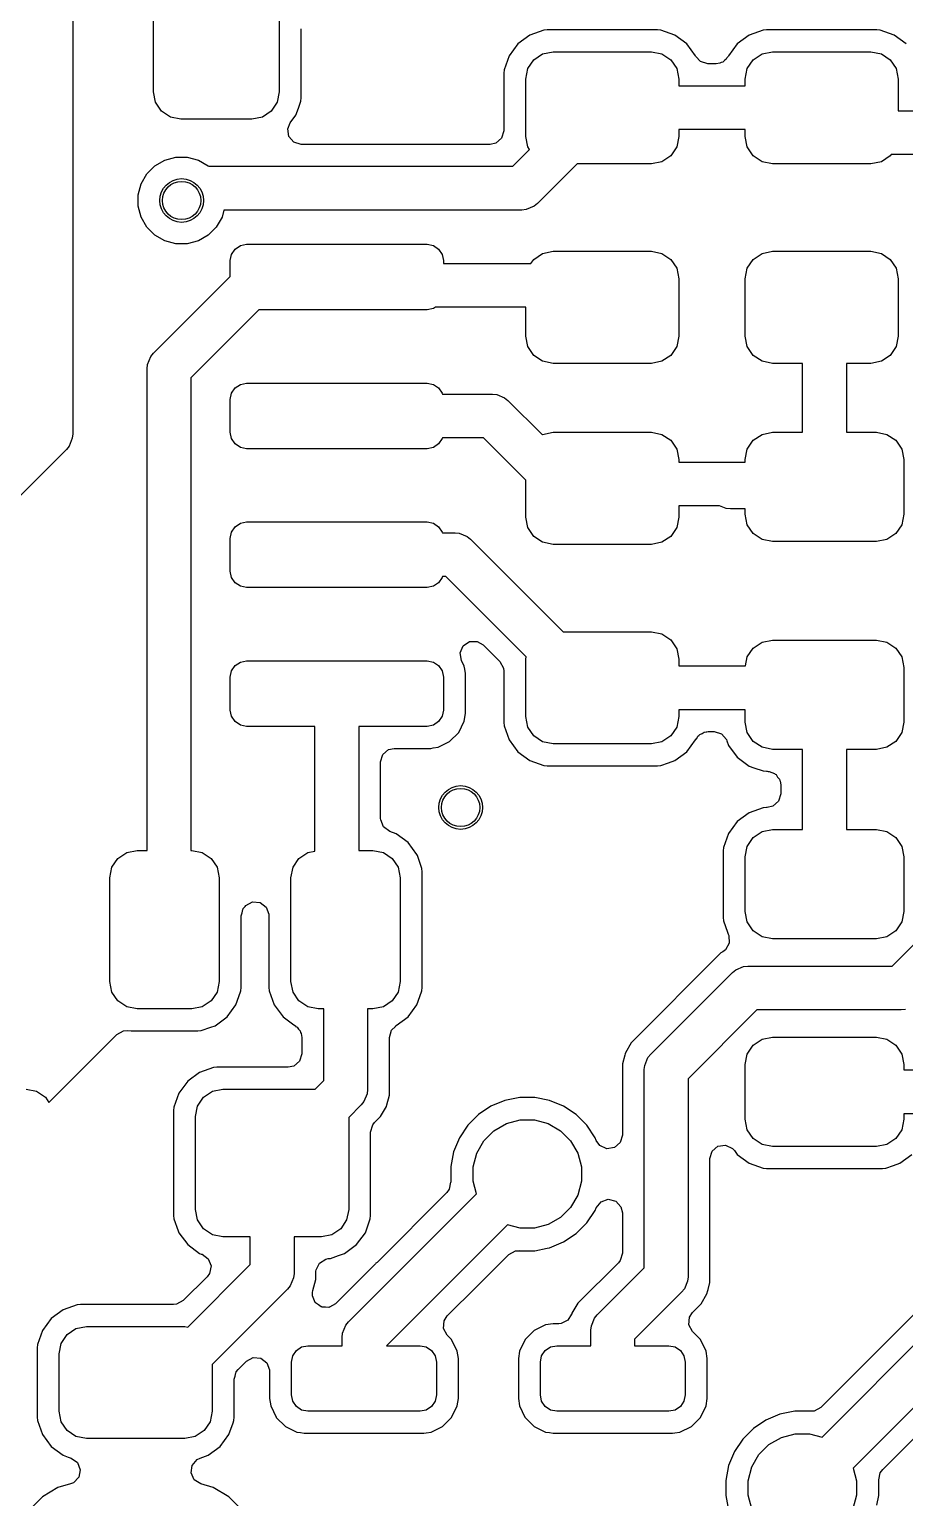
# Model space of a CAD drawing. Extents: x 3.9 to 7.48, y -4.89 to -2.91.
# Drawn here: x 4.289 to 4.605, y -4.142 to -3.613 of the extents above; entities that cross this region are included whole.
import ezdxf

# ---------------------------------------------------------------- set-up
doc = ezdxf.new("R2010")
doc.units = 0
doc.header["$MEASUREMENT"] = 0
doc.layers.add('BLACK', color=7, linetype='CONTINUOUS')

msp = doc.modelspace()

# ---------------------------------------------------------------- linework, layer by layer
at = {"layer": 'BLACK', "linetype": 'CONTINUOUS'}
for p, q in [((4.30504, -3.4932), (4.30504, -3.75902)), ((4.33411, -3.63582), (4.33411, -3.54921)), ((4.37938, -3.60039), (4.37938, -3.63582)), ((4.38728, -3.63796), (4.38728, -3.61317)), ((4.46958, -3.6154), (4.46528, -3.61857)), ((4.47462, -3.61363), (4.46958, -3.6154)), ((4.46958, -3.6154), (4.46958, -3.6154)), ((4.47582, -3.61352), (4.47462, -3.61363)), ((4.47462, -3.61363), (4.47462, -3.61363)), ((4.51553, -3.61352), (4.47582, -3.61352)), ((4.47582, -3.61352), (4.47582, -3.61352)), ((4.51673, -3.61363), (4.51553, -3.61352)), ((4.51553, -3.61352), (4.51553, -3.61352)), ((4.52177, -3.6154), (4.51673, -3.61363)), ((4.52607, -3.61857), (4.52177, -3.6154)), ((4.52177, -3.6154), (4.52177, -3.6154)), ((4.54858, -3.6154), (4.54428, -3.61857)), ((4.55362, -3.61363), (4.54858, -3.6154)), ((4.54858, -3.6154), (4.54858, -3.6154)), ((4.55482, -3.61352), (4.55362, -3.61363)), ((4.55362, -3.61363), (4.55362, -3.61363)), ((4.59453, -3.61352), (4.55482, -3.61352)), ((4.55482, -3.61352), (4.55482, -3.61352)), ((4.59573, -3.61363), (4.59453, -3.61352)), ((4.59453, -3.61352), (4.59453, -3.61352)), ((4.60077, -3.6154), (4.59573, -3.61363)), ((4.60507, -3.61857), (4.60077, -3.6154)), ((4.60077, -3.6154), (4.60077, -3.6154)), ((4.46528, -3.61857), (4.4621, -3.62288)), ((4.47419, -3.62216), (4.47796, -3.62141)), ((4.47796, -3.62141), (4.51339, -3.62141)), ((4.51339, -3.62141), (4.51716, -3.62216)), ((4.52925, -3.62288), (4.52607, -3.61857)), ((4.54428, -3.61857), (4.5411, -3.62288)), ((4.55319, -3.62216), (4.55696, -3.62141)), ((4.55696, -3.62141), (4.59239, -3.62141)), ((4.59239, -3.62141), (4.59616, -3.62216)), ((4.4621, -3.62288), (4.46033, -3.62792)), ((4.4621, -3.62288), (4.4621, -3.62288)), ((4.46887, -3.62749), (4.471, -3.6243)), ((4.471, -3.6243), (4.47419, -3.62216)), ((4.51716, -3.62216), (4.52035, -3.6243)), ((4.52035, -3.6243), (4.52248, -3.62749)), ((4.52939, -3.62315), (4.52925, -3.62288)), ((4.52925, -3.62288), (4.52925, -3.62288)), ((4.53107, -3.62497), (4.52939, -3.62315)), ((4.53371, -3.62575), (4.53107, -3.62497)), ((4.53664, -3.62575), (4.53371, -3.62575)), ((4.53802, -3.62555), (4.53664, -3.62575)), ((4.53844, -3.62528), (4.53802, -3.62555)), ((4.53904, -3.62512), (4.53844, -3.62528)), ((4.53962, -3.62452), (4.53904, -3.62512)), ((4.54033, -3.62406), (4.53962, -3.62452)), ((4.54056, -3.62355), (4.54033, -3.62406)), ((4.54096, -3.62315), (4.54056, -3.62355)), ((4.5411, -3.62288), (4.54096, -3.62315)), ((4.54786, -3.62749), (4.55, -3.6243)), ((4.55, -3.6243), (4.55319, -3.62216)), ((4.59616, -3.62216), (4.59935, -3.6243)), ((4.59935, -3.6243), (4.60148, -3.62749)), ((4.46033, -3.62792), (4.46022, -3.62912)), ((4.46022, -3.62912), (4.46022, -3.64987)), ((4.46033, -3.62792), (4.46033, -3.62792)), ((4.46812, -3.63126), (4.46887, -3.62749)), ((4.46812, -3.65193), (4.46812, -3.63126)), ((4.52248, -3.62749), (4.52323, -3.63126)), ((4.52323, -3.63126), (4.52323, -3.63364)), ((4.54712, -3.63126), (4.54786, -3.62749)), ((4.54712, -3.63364), (4.54712, -3.63126)), ((4.60148, -3.62749), (4.60223, -3.63126)), ((4.60223, -3.63126), (4.60223, -3.64264)), ((4.33486, -3.63959), (4.33411, -3.63582)), ((4.37938, -3.63582), (4.37863, -3.63959)), ((4.52323, -3.63364), (4.54712, -3.63364)), ((4.33699, -3.64278), (4.33486, -3.63959)), ((4.37863, -3.63959), (4.3765, -3.64278)), ((4.3854, -3.64421), (4.38628, -3.64168)), ((4.38628, -3.64168), (4.38716, -3.63916)), ((4.38716, -3.63916), (4.38728, -3.63796)), ((4.38716, -3.63916), (4.38716, -3.63916)), ((4.34018, -3.64492), (4.33699, -3.64278)), ((4.34395, -3.64567), (4.34018, -3.64492)), ((4.36954, -3.64567), (4.34395, -3.64567)), ((4.37331, -3.64492), (4.36954, -3.64567)), ((4.3765, -3.64278), (4.37331, -3.64492)), ((4.38246, -3.64917), (4.38336, -3.64697)), ((4.38336, -3.64697), (4.3854, -3.64421)), ((4.3854, -3.64421), (4.3854, -3.64421)), ((4.3854, -3.64421), (4.3854, -3.64421)), ((4.60223, -3.64264), (4.6636, -3.64264)), ((4.38285, -3.6519), (4.38246, -3.64917)), ((4.38465, -3.65397), (4.38285, -3.6519)), ((4.45945, -3.65251), (4.45737, -3.65431)), ((4.46022, -3.64987), (4.45945, -3.65251)), ((4.46887, -3.65569), (4.46812, -3.65193)), ((4.52323, -3.65193), (4.52248, -3.65569)), ((4.54712, -3.64939), (4.52323, -3.64939)), ((4.52323, -3.64939), (4.52323, -3.65193)), ((4.54712, -3.65193), (4.54712, -3.64939)), ((4.54786, -3.65569), (4.54712, -3.65193)), ((4.38729, -3.65475), (4.38465, -3.65397)), ((4.45534, -3.65475), (4.38729, -3.65475)), ((4.45737, -3.65431), (4.45534, -3.65475)), ((4.46349, -3.66264), (4.4695, -3.65664)), ((4.4695, -3.65664), (4.46887, -3.65569)), ((4.52248, -3.65569), (4.52035, -3.65889)), ((4.55, -3.65889), (4.54786, -3.65569)), ((4.59968, -3.65839), (4.59935, -3.65889)), ((4.62553, -3.65839), (4.59968, -3.65839)), ((4.33174, -3.66537), (4.33465, -3.66246)), ((4.33465, -3.66246), (4.33821, -3.66041)), ((4.33821, -3.66041), (4.34218, -3.65934)), ((4.34218, -3.65934), (4.34629, -3.65934)), ((4.34629, -3.65934), (4.35026, -3.66041)), ((4.35026, -3.66041), (4.35382, -3.66246)), ((4.35382, -3.66246), (4.354, -3.66264)), ((4.354, -3.66264), (4.46349, -3.66264)), ((4.48663, -3.66177), (4.47232, -3.67608)), ((4.51339, -3.66177), (4.48663, -3.66177)), ((4.51716, -3.66102), (4.51339, -3.66177)), ((4.52035, -3.65889), (4.51716, -3.66102)), ((4.55319, -3.66102), (4.55, -3.65889)), ((4.55696, -3.66177), (4.55319, -3.66102)), ((4.59239, -3.66177), (4.55696, -3.66177)), ((4.59616, -3.66102), (4.59239, -3.66177)), ((4.59935, -3.65889), (4.59616, -3.66102)), ((4.32862, -3.6729), (4.32968, -3.66893)), ((4.32968, -3.66893), (4.33174, -3.66537)), ((4.32862, -3.67701), (4.32862, -3.6729)), ((4.32968, -3.68098), (4.32862, -3.67701)), ((4.35948, -3.67839), (4.35878, -3.68098)), ((4.46675, -3.67839), (4.35948, -3.67839)), ((4.46829, -3.67824), (4.46675, -3.67839)), ((4.47112, -3.67706), (4.46829, -3.67824)), ((4.47232, -3.67608), (4.47112, -3.67706)), ((4.33174, -3.68454), (4.32968, -3.68098)), ((4.33465, -3.68745), (4.33174, -3.68454)), ((4.35673, -3.68454), (4.35382, -3.68745)), ((4.35878, -3.68098), (4.35673, -3.68454)), ((4.33821, -3.68951), (4.33465, -3.68745)), ((4.34218, -3.69057), (4.33821, -3.68951)), ((4.35026, -3.68951), (4.34629, -3.69057)), ((4.35382, -3.68745), (4.35026, -3.68951)), ((4.34629, -3.69057), (4.34218, -3.69057)), ((4.36173, -3.69661), (4.36218, -3.69435)), ((4.36218, -3.69435), (4.36346, -3.69244)), ((4.36346, -3.69244), (4.36538, -3.69116)), ((4.36538, -3.69116), (4.36764, -3.69071)), ((4.36764, -3.69071), (4.4326, -3.69071)), ((4.4326, -3.69071), (4.43486, -3.69116)), ((4.43486, -3.69116), (4.43677, -3.69244)), ((4.43677, -3.69244), (4.43805, -3.69435)), ((4.43805, -3.69435), (4.4385, -3.69661)), ((4.471, -3.69615), (4.47419, -3.69401)), ((4.47419, -3.69401), (4.47796, -3.69326)), ((4.47796, -3.69326), (4.51339, -3.69326)), ((4.51339, -3.69326), (4.51716, -3.69401)), ((4.51716, -3.69401), (4.52035, -3.69615)), ((4.55, -3.69615), (4.55319, -3.69401)), ((4.55319, -3.69401), (4.55696, -3.69326)), ((4.55696, -3.69326), (4.59239, -3.69326)), ((4.59239, -3.69326), (4.59616, -3.69401)), ((4.59616, -3.69401), (4.59935, -3.69615)), ((4.36173, -3.70233), (4.36173, -3.69661)), ((4.4385, -3.69661), (4.4385, -3.69764)), ((4.4385, -3.69764), (4.47, -3.69764)), ((4.47, -3.69764), (4.471, -3.69615)), ((4.52035, -3.69615), (4.52248, -3.69934)), ((4.52248, -3.69934), (4.52323, -3.70311)), ((4.54712, -3.70311), (4.54786, -3.69934)), ((4.54786, -3.69934), (4.55, -3.69615)), ((4.59935, -3.69615), (4.60148, -3.69934)), ((4.60148, -3.69934), (4.60223, -3.70311)), ((4.33411, -3.72995), (4.36173, -3.70233)), ((4.52323, -3.70311), (4.52323, -3.72378)), ((4.54712, -3.72378), (4.54712, -3.70311)), ((4.60223, -3.70311), (4.60223, -3.72378)), ((4.372, -3.71433), (4.34755, -3.73878)), ((4.4326, -3.71433), (4.372, -3.71433)), ((4.43486, -3.71388), (4.4326, -3.71433)), ((4.43559, -3.71339), (4.43486, -3.71388)), ((4.46812, -3.71339), (4.43559, -3.71339)), ((4.46812, -3.72378), (4.46812, -3.71339)), ((4.46887, -3.72754), (4.46812, -3.72378)), ((4.52323, -3.72378), (4.52248, -3.72754)), ((4.54786, -3.72754), (4.54712, -3.72378)), ((4.60223, -3.72378), (4.60148, -3.72754)), ((4.33195, -3.73398), (4.33313, -3.73114)), ((4.33313, -3.73114), (4.33411, -3.72995)), ((4.471, -3.73074), (4.46887, -3.72754)), ((4.47419, -3.73287), (4.471, -3.73074)), ((4.52035, -3.73074), (4.51716, -3.73287)), ((4.52248, -3.72754), (4.52035, -3.73074)), ((4.55, -3.73074), (4.54786, -3.72754)), ((4.55319, -3.73287), (4.55, -3.73074)), ((4.59935, -3.73074), (4.59616, -3.73287)), ((4.60148, -3.72754), (4.59935, -3.73074)), ((4.3318, -3.73552), (4.33195, -3.73398)), ((4.3318, -3.90897), (4.3318, -3.73552)), ((4.47796, -3.73362), (4.47419, -3.73287)), ((4.51339, -3.73362), (4.47796, -3.73362)), ((4.51716, -3.73287), (4.51339, -3.73362)), ((4.55696, -3.73362), (4.55319, -3.73287)), ((4.5678, -3.73362), (4.55696, -3.73362)), ((4.5678, -3.75843), (4.5678, -3.73362)), ((4.59239, -3.73362), (4.58355, -3.73362)), ((4.58355, -3.73362), (4.58355, -3.75843)), ((4.59616, -3.73287), (4.59239, -3.73362)), ((4.34755, -3.73878), (4.34755, -3.90897)), ((4.36218, -3.74435), (4.36346, -3.74244)), ((4.36346, -3.74244), (4.36538, -3.74116)), ((4.36538, -3.74116), (4.36764, -3.74071)), ((4.36764, -3.74071), (4.4326, -3.74071)), ((4.4326, -3.74071), (4.43486, -3.74116)), ((4.43486, -3.74116), (4.43677, -3.74244)), ((4.43677, -3.74244), (4.43805, -3.74435)), ((4.36173, -3.74661), (4.36218, -3.74435)), ((4.36173, -3.75842), (4.36173, -3.74661)), ((4.43805, -3.74435), (4.43811, -3.74464)), ((4.43811, -3.74464), (4.45616, -3.74464)), ((4.45616, -3.74464), (4.45769, -3.74479)), ((4.45769, -3.74479), (4.46053, -3.74597)), ((4.46053, -3.74597), (4.46172, -3.74695)), ((4.46172, -3.74695), (4.47404, -3.75927)), ((4.36218, -3.76068), (4.36173, -3.75842)), ((4.47419, -3.75916), (4.47796, -3.75841)), ((4.47796, -3.75841), (4.51339, -3.75841)), ((4.51339, -3.75841), (4.51716, -3.75916)), ((4.55321, -3.75918), (4.55697, -3.75843)), ((4.55697, -3.75843), (4.5678, -3.75843)), ((4.58355, -3.75843), (4.59438, -3.75843)), ((4.59438, -3.75843), (4.59814, -3.75918)), ((4.30372, -3.7634), (4.30274, -3.76459)), ((4.30489, -3.76056), (4.30372, -3.7634)), ((4.30504, -3.75902), (4.30489, -3.76056)), ((4.36346, -3.7626), (4.36218, -3.76068)), ((4.36538, -3.76388), (4.36346, -3.7626)), ((4.36764, -3.76433), (4.36538, -3.76388)), ((4.43486, -3.76388), (4.4326, -3.76433)), ((4.43677, -3.7626), (4.43486, -3.76388)), ((4.43805, -3.76068), (4.43677, -3.7626)), ((4.43811, -3.76039), (4.43805, -3.76068)), ((4.45289, -3.76039), (4.43811, -3.76039)), ((4.46812, -3.77561), (4.45289, -3.76039)), ((4.47404, -3.75927), (4.47419, -3.75916)), ((4.51716, -3.75916), (4.52035, -3.7613)), ((4.52035, -3.7613), (4.52248, -3.76449)), ((4.54788, -3.76451), (4.55001, -3.76131)), ((4.55001, -3.76131), (4.55321, -3.75918)), ((4.59814, -3.75918), (4.60134, -3.76131)), ((4.60134, -3.76131), (4.60347, -3.76451)), ((4.30274, -3.76459), (4.25924, -3.80808)), ((4.4326, -3.76433), (4.36764, -3.76433)), ((4.52248, -3.76449), (4.52323, -3.76826)), ((4.52323, -3.76826), (4.52323, -3.76913)), ((4.52323, -3.76913), (4.54067, -3.76913)), ((4.54067, -3.76913), (4.54713, -3.76913)), ((4.54713, -3.76827), (4.54788, -3.76451)), ((4.54713, -3.76913), (4.54713, -3.76827)), ((4.60347, -3.76451), (4.60422, -3.76827)), ((4.60422, -3.76827), (4.60422, -3.78796)), ((4.46812, -3.78893), (4.46812, -3.77561)), ((4.53793, -3.78488), (4.52323, -3.78488)), ((4.52323, -3.78488), (4.52323, -3.78893)), ((4.54025, -3.78584), (4.53793, -3.78488)), ((4.46887, -3.79269), (4.46812, -3.78893)), ((4.52323, -3.78893), (4.52248, -3.79269)), ((4.54179, -3.78599), (4.54025, -3.78584)), ((4.54713, -3.78599), (4.54179, -3.78599)), ((4.54713, -3.78796), (4.54713, -3.78599)), ((4.54788, -3.79172), (4.54713, -3.78796)), ((4.60422, -3.78796), (4.60347, -3.79172)), ((4.36173, -3.79661), (4.36218, -3.79435)), ((4.36218, -3.79435), (4.36346, -3.79244)), ((4.36346, -3.79244), (4.36538, -3.79116)), ((4.36538, -3.79116), (4.36764, -3.79071)), ((4.36764, -3.79071), (4.4326, -3.79071)), ((4.4326, -3.79071), (4.43486, -3.79116)), ((4.43486, -3.79116), (4.43677, -3.79244)), ((4.43677, -3.79244), (4.43805, -3.79435)), ((4.43805, -3.79435), (4.43811, -3.79464)), ((4.43811, -3.79464), (4.44267, -3.79464)), ((4.44267, -3.79464), (4.44421, -3.79479)), ((4.44421, -3.79479), (4.44705, -3.79597)), ((4.471, -3.79589), (4.46887, -3.79269)), ((4.52248, -3.79269), (4.52035, -3.79589)), ((4.55001, -3.79492), (4.54788, -3.79172)), ((4.55321, -3.79705), (4.55001, -3.79492)), ((4.60134, -3.79492), (4.59814, -3.79705)), ((4.60347, -3.79172), (4.60134, -3.79492)), ((4.36173, -3.80842), (4.36173, -3.79661)), ((4.44705, -3.79597), (4.44824, -3.79695)), ((4.44824, -3.79695), (4.48156, -3.83026)), ((4.47419, -3.79802), (4.471, -3.79589)), ((4.47796, -3.79877), (4.47419, -3.79802)), ((4.51339, -3.79877), (4.47796, -3.79877)), ((4.51716, -3.79802), (4.51339, -3.79877)), ((4.52035, -3.79589), (4.51716, -3.79802)), ((4.55697, -3.7978), (4.55321, -3.79705)), ((4.59438, -3.7978), (4.55697, -3.7978)), ((4.59814, -3.79705), (4.59438, -3.7978)), ((4.36218, -3.81068), (4.36173, -3.80842)), ((4.36346, -3.8126), (4.36218, -3.81068)), ((4.43805, -3.81068), (4.43677, -3.8126)), ((4.43811, -3.81039), (4.43805, -3.81068)), ((4.43941, -3.81039), (4.43811, -3.81039)), ((4.46828, -3.83926), (4.43941, -3.81039)), ((4.36538, -3.81388), (4.36346, -3.8126)), ((4.36764, -3.81433), (4.36538, -3.81388)), ((4.4326, -3.81433), (4.36764, -3.81433)), ((4.43486, -3.81388), (4.4326, -3.81433)), ((4.43677, -3.8126), (4.43486, -3.81388)), ((4.48156, -3.83026), (4.51339, -3.83026)), ((4.51339, -3.83026), (4.51716, -3.83101)), ((4.51716, -3.83101), (4.52035, -3.83315)), ((4.44455, -3.83787), (4.44562, -3.83534)), ((4.44501, -3.84058), (4.44455, -3.83787)), ((4.44562, -3.83534), (4.4479, -3.83379)), ((4.4479, -3.83379), (4.45065, -3.83372)), ((4.45065, -3.83372), (4.45285, -3.83499)), ((4.45285, -3.83499), (4.45879, -3.84093)), ((4.52035, -3.83315), (4.52248, -3.83634)), ((4.52248, -3.83634), (4.52323, -3.84011)), ((4.54788, -3.83931), (4.55001, -3.83612)), ((4.55001, -3.83612), (4.55321, -3.83398)), ((4.55321, -3.83398), (4.55697, -3.83323)), ((4.55697, -3.83323), (4.59438, -3.83323)), ((4.59438, -3.83323), (4.59814, -3.83398)), ((4.59814, -3.83398), (4.60134, -3.83612)), ((4.60134, -3.83612), (4.60347, -3.83931)), ((4.36218, -3.84435), (4.36346, -3.84244)), ((4.36346, -3.84244), (4.36538, -3.84116)), ((4.36538, -3.84116), (4.36764, -3.84071)), ((4.36764, -3.84071), (4.4326, -3.84071)), ((4.4326, -3.84071), (4.43486, -3.84116)), ((4.43486, -3.84116), (4.43677, -3.84244)), ((4.43677, -3.84244), (4.43805, -3.84435)), ((4.446, -3.84262), (4.44501, -3.84058)), ((4.44617, -3.84373), (4.446, -3.84262)), ((4.446, -3.84262), (4.446, -3.84262)), ((4.45879, -3.84093), (4.46011, -3.84335)), ((4.46011, -3.84335), (4.46022, -3.84439)), ((4.46812, -3.84011), (4.46828, -3.83926)), ((4.46812, -3.86078), (4.46812, -3.84011)), ((4.52323, -3.84011), (4.52323, -3.84257)), ((4.52323, -3.84257), (4.54723, -3.84257)), ((4.54723, -3.84257), (4.54788, -3.83931)), ((4.60347, -3.83931), (4.60422, -3.84308)), ((4.60422, -3.84308), (4.60422, -3.86276)), ((4.36173, -3.84661), (4.36218, -3.84435)), ((4.36173, -3.85842), (4.36173, -3.84661)), ((4.43805, -3.84435), (4.4385, -3.84661)), ((4.4385, -3.84661), (4.4385, -3.85842)), ((4.4464, -3.8453), (4.44617, -3.84373)), ((4.4464, -3.85973), (4.4464, -3.8453)), ((4.46022, -3.84439), (4.46022, -3.86291)), ((4.36218, -3.86068), (4.36173, -3.85842)), ((4.4385, -3.85842), (4.43805, -3.86068)), ((4.54713, -3.85832), (4.52323, -3.85832)), ((4.52323, -3.85832), (4.52323, -3.86078)), ((4.54713, -3.86276), (4.54713, -3.85832)), ((4.36346, -3.8626), (4.36218, -3.86068)), ((4.36538, -3.86388), (4.36346, -3.8626)), ((4.36764, -3.86433), (4.36538, -3.86388)), ((4.39224, -3.86433), (4.36764, -3.86433)), ((4.39224, -3.90921), (4.39224, -3.86433)), ((4.4326, -3.86433), (4.40799, -3.86433)), ((4.40799, -3.86433), (4.40799, -3.90897)), ((4.43486, -3.86388), (4.4326, -3.86433)), ((4.43677, -3.8626), (4.43486, -3.86388)), ((4.43805, -3.86068), (4.43677, -3.8626)), ((4.44398, -3.86655), (4.446, -3.86241)), ((4.446, -3.86241), (4.4464, -3.85973)), ((4.46022, -3.86291), (4.46033, -3.86411)), ((4.46033, -3.86411), (4.46033, -3.86411)), ((4.46033, -3.86411), (4.4621, -3.86916)), ((4.46887, -3.86454), (4.46812, -3.86078)), ((4.471, -3.86774), (4.46887, -3.86454)), ((4.52248, -3.86454), (4.52035, -3.86774)), ((4.52323, -3.86078), (4.52248, -3.86454)), ((4.54788, -3.86653), (4.54713, -3.86276)), ((4.60422, -3.86276), (4.60347, -3.86653)), ((4.43659, -3.87183), (4.44073, -3.86981)), ((4.44073, -3.86981), (4.44398, -3.86655)), ((4.4621, -3.86916), (4.4621, -3.86916)), ((4.4621, -3.86916), (4.46528, -3.87346)), ((4.47419, -3.86987), (4.471, -3.86774)), ((4.47796, -3.87062), (4.47419, -3.86987)), ((4.51716, -3.86987), (4.51339, -3.87062)), ((4.52035, -3.86774), (4.51716, -3.86987)), ((4.52607, -3.87346), (4.52925, -3.86916)), ((4.52925, -3.86916), (4.52942, -3.86883)), ((4.52925, -3.86916), (4.52925, -3.86916)), ((4.52942, -3.86883), (4.52955, -3.8689)), ((4.52955, -3.8689), (4.52967, -3.86873)), ((4.52967, -3.86873), (4.53006, -3.86789)), ((4.53006, -3.86789), (4.53046, -3.86764)), ((4.53046, -3.86764), (4.53074, -3.86725)), ((4.53074, -3.86725), (4.53159, -3.86691)), ((4.53159, -3.86691), (4.53237, -3.86641)), ((4.53237, -3.86641), (4.53312, -3.8663)), ((4.53312, -3.8663), (4.53329, -3.86623)), ((4.53329, -3.86623), (4.53374, -3.86621)), ((4.53374, -3.86621), (4.53593, -3.86621)), ((4.53593, -3.86621), (4.53857, -3.86698)), ((4.53857, -3.86698), (4.54037, -3.86906)), ((4.54037, -3.86906), (4.54053, -3.86948)), ((4.54053, -3.86948), (4.54112, -3.87114)), ((4.55001, -3.86972), (4.54788, -3.86653)), ((4.55321, -3.87185), (4.55001, -3.86972)), ((4.60134, -3.86972), (4.59814, -3.87185)), ((4.60347, -3.86653), (4.60134, -3.86972)), ((4.41588, -3.8771), (4.41666, -3.87446)), ((4.41666, -3.87446), (4.41874, -3.87266)), ((4.41874, -3.87266), (4.42077, -3.87222)), ((4.42077, -3.87222), (4.43391, -3.87222)), ((4.43391, -3.87222), (4.4348, -3.87209)), ((4.4348, -3.87209), (4.43659, -3.87183)), ((4.46528, -3.87346), (4.46958, -3.87663)), ((4.51339, -3.87062), (4.47796, -3.87062)), ((4.52177, -3.87663), (4.52607, -3.87346)), ((4.54112, -3.87114), (4.54429, -3.87544)), ((4.55697, -3.8726), (4.55321, -3.87185)), ((4.5678, -3.8726), (4.55697, -3.8726)), ((4.5678, -3.90143), (4.5678, -3.8726)), ((4.59438, -3.8726), (4.58355, -3.8726)), ((4.58355, -3.8726), (4.58355, -3.90143)), ((4.59814, -3.87185), (4.59438, -3.8726)), ((4.41588, -3.89753), (4.41588, -3.8771)), ((4.46958, -3.87663), (4.47126, -3.87722)), ((4.47126, -3.87722), (4.47462, -3.8784)), ((4.47462, -3.8784), (4.47582, -3.87851)), ((4.47582, -3.87851), (4.47582, -3.87851)), ((4.47582, -3.87851), (4.51553, -3.87851)), ((4.51553, -3.87851), (4.51673, -3.8784)), ((4.51673, -3.8784), (4.51952, -3.87742)), ((4.51673, -3.8784), (4.51673, -3.8784)), ((4.51952, -3.87742), (4.52177, -3.87663)), ((4.54429, -3.87544), (4.54859, -3.87862)), ((4.54859, -3.87862), (4.55028, -3.87921)), ((4.55028, -3.87921), (4.55364, -3.88038)), ((4.55364, -3.88038), (4.55484, -3.8805)), ((4.55484, -3.8805), (4.55484, -3.8805)), ((4.55484, -3.8805), (4.55503, -3.8805)), ((4.55503, -3.8805), (4.55537, -3.8806)), ((4.55537, -3.8806), (4.55572, -3.88055)), ((4.55572, -3.88055), (4.55667, -3.88098)), ((4.55667, -3.88098), (4.55766, -3.88127)), ((4.55766, -3.88127), (4.5579, -3.88154)), ((4.5579, -3.88154), (4.55822, -3.88169)), ((4.55822, -3.88169), (4.55878, -3.88256)), ((4.55878, -3.88256), (4.55947, -3.88335)), ((4.55947, -3.88335), (4.55956, -3.88376)), ((4.55956, -3.88376), (4.55971, -3.884)), ((4.55971, -3.884), (4.55991, -3.88538)), ((4.55991, -3.88538), (4.55991, -3.88865)), ((4.55991, -3.88865), (4.55913, -3.89129)), ((4.54859, -3.89541), (4.54429, -3.89859)), ((4.55364, -3.89365), (4.54859, -3.89541)), ((4.54859, -3.89541), (4.54859, -3.89541)), ((4.55484, -3.89354), (4.55364, -3.89365)), ((4.55364, -3.89365), (4.55364, -3.89365)), ((4.55503, -3.89354), (4.55484, -3.89354)), ((4.55705, -3.8931), (4.55503, -3.89354)), ((4.55913, -3.89129), (4.55705, -3.8931)), ((4.4159, -3.89798), (4.41588, -3.89753)), ((4.41692, -3.90053), (4.4159, -3.89798)), ((4.41915, -3.90214), (4.41692, -3.90053)), ((4.54429, -3.89859), (4.54112, -3.90289)), ((4.55321, -3.90218), (4.55697, -3.90143)), ((4.55697, -3.90143), (4.5678, -3.90143)), ((4.58355, -3.90143), (4.59438, -3.90143)), ((4.59438, -3.90143), (4.59814, -3.90218)), ((4.4215, -3.90296), (4.41915, -3.90214)), ((4.4258, -3.90613), (4.4215, -3.90296)), ((4.4215, -3.90296), (4.4215, -3.90296)), ((4.42897, -3.91043), (4.4258, -3.90613)), ((4.54112, -3.90289), (4.53935, -3.90794)), ((4.54112, -3.90289), (4.54112, -3.90289)), ((4.54788, -3.90751), (4.55001, -3.90431)), ((4.55001, -3.90431), (4.55321, -3.90218)), ((4.59814, -3.90218), (4.60134, -3.90431)), ((4.60134, -3.90431), (4.60347, -3.90751)), ((4.31914, -3.91505), (4.32127, -3.91186)), ((4.32127, -3.91186), (4.32447, -3.90972)), ((4.32447, -3.90972), (4.32823, -3.90897)), ((4.32823, -3.90897), (4.3318, -3.90897)), ((4.34755, -3.90897), (4.34792, -3.90897)), ((4.34792, -3.90897), (4.35169, -3.90972)), ((4.35169, -3.90972), (4.35488, -3.91186)), ((4.35488, -3.91186), (4.35701, -3.91505)), ((4.38434, -3.91505), (4.38647, -3.91186)), ((4.38647, -3.91186), (4.38966, -3.90972)), ((4.38966, -3.90972), (4.39224, -3.90921)), ((4.40799, -3.90897), (4.41312, -3.90897)), ((4.41312, -3.90897), (4.41688, -3.90972)), ((4.41688, -3.90972), (4.42008, -3.91186)), ((4.42008, -3.91186), (4.42221, -3.91505)), ((4.4291, -3.9108), (4.42897, -3.91043)), ((4.43074, -3.91548), (4.4291, -3.9108)), ((4.53935, -3.90794), (4.53924, -3.90914)), ((4.53924, -3.90914), (4.53924, -3.93309)), ((4.53935, -3.90794), (4.53935, -3.90794)), ((4.54713, -3.91127), (4.54788, -3.90751)), ((4.54713, -3.93096), (4.54713, -3.91127)), ((4.60347, -3.90751), (4.60422, -3.91127)), ((4.60422, -3.91127), (4.60422, -3.93096)), ((4.31839, -3.91882), (4.31914, -3.91505)), ((4.35701, -3.91505), (4.35776, -3.91882)), ((4.38359, -3.91882), (4.38434, -3.91505)), ((4.42221, -3.91505), (4.42296, -3.91882)), ((4.43085, -3.91668), (4.43074, -3.91548)), ((4.43074, -3.91548), (4.43074, -3.91548)), ((4.43085, -3.95835), (4.43085, -3.91668)), ((4.31839, -3.95622), (4.31839, -3.91882)), ((4.35776, -3.91882), (4.35776, -3.95622)), ((4.38359, -3.95622), (4.38359, -3.91882)), ((4.42296, -3.91882), (4.42296, -3.95622)), ((4.36736, -3.92883), (4.36977, -3.92751)), ((4.36977, -3.92751), (4.37252, -3.92771)), ((4.37252, -3.92771), (4.37472, -3.92936)), ((4.36566, -3.93256), (4.366, -3.9314)), ((4.36566, -3.95835), (4.36566, -3.93256)), ((4.366, -3.9314), (4.36625, -3.93022)), ((4.36625, -3.93022), (4.3664, -3.93002)), ((4.3664, -3.93002), (4.36643, -3.92992)), ((4.36643, -3.92992), (4.36709, -3.92911)), ((4.36709, -3.92911), (4.36736, -3.92883)), ((4.37472, -3.92936), (4.37568, -3.93193)), ((4.37568, -3.93193), (4.37569, -3.93228)), ((4.37569, -3.93228), (4.37569, -3.95835)), ((4.53924, -3.93309), (4.53935, -3.93429)), ((4.54788, -3.93472), (4.54713, -3.93096)), ((4.60422, -3.93096), (4.60347, -3.93472)), ((4.53935, -3.93429), (4.53935, -3.93429)), ((4.53935, -3.93429), (4.54077, -3.93836)), ((4.54077, -3.93836), (4.54104, -3.93913)), ((4.55001, -3.93792), (4.54788, -3.93472)), ((4.55321, -3.94005), (4.55001, -3.93792)), ((4.60134, -3.93792), (4.59814, -3.94005)), ((4.60002, -3.95064), (4.61249, -3.93817)), ((4.60347, -3.93472), (4.60134, -3.93792)), ((4.54137, -3.94242), (4.54, -3.9448)), ((4.54104, -3.93913), (4.54123, -3.93967)), ((4.54123, -3.93967), (4.54137, -3.94242)), ((4.55697, -3.9408), (4.55321, -3.94005)), ((4.59438, -3.9408), (4.55697, -3.9408)), ((4.59814, -3.94005), (4.59438, -3.9408)), ((4.53839, -3.9459), (4.50606, -3.97823)), ((4.53906, -3.94551), (4.53839, -3.9459)), ((4.53839, -3.9459), (4.53839, -3.9459)), ((4.54, -3.9448), (4.53906, -3.94551)), ((4.51311, -3.98234), (4.5425, -3.95295)), ((4.5425, -3.95295), (4.5437, -3.95197)), ((4.5437, -3.95197), (4.54653, -3.95079)), ((4.54653, -3.95079), (4.54807, -3.95064)), ((4.54807, -3.95064), (4.60002, -3.95064)), ((4.31914, -3.95998), (4.31839, -3.95622)), ((4.35776, -3.95622), (4.35701, -3.95998)), ((4.36544, -3.95984), (4.36554, -3.95955)), ((4.36554, -3.95955), (4.36566, -3.95835)), ((4.36554, -3.95955), (4.36554, -3.95955)), ((4.37569, -3.95835), (4.37581, -3.95955)), ((4.37581, -3.95955), (4.37581, -3.95955)), ((4.37581, -3.95955), (4.37757, -3.9646)), ((4.38434, -3.95998), (4.38359, -3.95622)), ((4.42296, -3.95622), (4.42221, -3.95998)), ((4.43064, -3.95984), (4.43074, -3.95955)), ((4.43074, -3.95955), (4.43085, -3.95835)), ((4.43074, -3.95955), (4.43074, -3.95955)), ((4.32127, -3.96318), (4.31914, -3.95998)), ((4.32447, -3.96531), (4.32127, -3.96318)), ((4.35488, -3.96318), (4.35169, -3.96531)), ((4.35701, -3.95998), (4.35488, -3.96318)), ((4.3606, -3.9689), (4.36378, -3.9646)), ((4.36378, -3.9646), (4.36544, -3.95984)), ((4.37757, -3.9646), (4.37757, -3.9646)), ((4.37757, -3.9646), (4.38075, -3.9689)), ((4.38647, -3.96318), (4.38434, -3.95998)), ((4.38966, -3.96531), (4.38647, -3.96318)), ((4.42008, -3.96318), (4.41688, -3.96531)), ((4.42221, -3.95998), (4.42008, -3.96318)), ((4.4258, -3.9689), (4.42897, -3.9646)), ((4.42897, -3.9646), (4.43064, -3.95984)), ((4.32823, -3.96606), (4.32447, -3.96531)), ((4.34792, -3.96606), (4.32823, -3.96606)), ((4.35169, -3.96531), (4.34792, -3.96606)), ((4.3563, -3.97208), (4.3606, -3.9689)), ((4.38075, -3.9689), (4.38417, -3.97142)), ((4.39343, -3.96606), (4.38966, -3.96531)), ((4.3954, -3.96606), (4.39343, -3.96606)), ((4.3954, -3.99181), (4.3954, -3.96606)), ((4.41312, -3.96606), (4.41115, -3.96606)), ((4.41115, -3.96606), (4.41115, -3.99507)), ((4.41688, -3.96531), (4.41312, -3.96606)), ((4.4215, -3.97207), (4.4258, -3.9689)), ((4.55133, -3.96639), (4.52655, -3.99117)), ((4.60328, -3.96639), (4.55133, -3.96639)), ((4.60482, -3.96624), (4.60328, -3.96639)), ((4.29647, -3.99972), (4.32095, -3.97525)), ((4.32095, -3.97525), (4.32336, -3.97393)), ((4.32336, -3.97393), (4.32485, -3.97384)), ((4.32485, -3.97384), (4.3249, -3.97384)), ((4.3249, -3.97384), (4.3249, -3.97384)), ((4.3249, -3.97384), (4.3261, -3.97395)), ((4.3261, -3.97395), (4.35006, -3.97395)), ((4.35006, -3.97395), (4.35125, -3.97384)), ((4.35125, -3.97384), (4.35473, -3.97263)), ((4.35125, -3.97384), (4.35125, -3.97384)), ((4.35473, -3.97263), (4.3563, -3.97208)), ((4.38417, -3.97142), (4.38534, -3.97229)), ((4.38534, -3.97229), (4.38529, -3.97237)), ((4.38529, -3.97237), (4.38531, -3.97239)), ((4.38531, -3.97239), (4.38582, -3.97263)), ((4.38582, -3.97263), (4.38627, -3.97333)), ((4.38627, -3.97333), (4.38688, -3.97392)), ((4.38688, -3.97392), (4.38703, -3.97451)), ((4.38703, -3.97451), (4.38731, -3.97494)), ((4.38731, -3.97494), (4.38751, -3.97632)), ((4.41904, -3.97632), (4.41982, -3.97368)), ((4.41982, -3.97368), (4.42125, -3.97236)), ((4.4212, -3.97229), (4.4215, -3.97207)), ((4.42125, -3.97236), (4.4212, -3.97229)), ((4.38751, -3.97632), (4.38751, -3.98217)), ((4.41904, -3.99299), (4.41904, -3.97632)), ((4.50606, -3.97823), (4.50398, -3.98183)), ((4.50606, -3.97823), (4.50606, -3.97823)), ((4.54788, -3.98231), (4.55001, -3.97912)), ((4.55001, -3.97912), (4.55321, -3.97698)), ((4.55321, -3.97698), (4.55697, -3.97623)), ((4.55697, -3.97623), (4.59438, -3.97623)), ((4.59438, -3.97623), (4.59814, -3.97698)), ((4.59814, -3.97698), (4.60134, -3.97912)), ((4.60134, -3.97912), (4.60347, -3.98231)), ((4.38673, -3.98481), (4.38465, -3.98661)), ((4.38751, -3.98217), (4.38673, -3.98481)), ((4.50374, -3.98274), (4.50291, -3.98584)), ((4.50291, -3.98584), (4.50291, -4.01155)), ((4.50375, -3.98269), (4.50374, -3.98274)), ((4.50389, -3.98217), (4.50375, -3.98269)), ((4.50398, -3.98183), (4.50389, -3.98217)), ((4.51095, -3.98638), (4.51213, -3.98354)), ((4.51213, -3.98354), (4.51311, -3.98234)), ((4.54713, -3.98608), (4.54788, -3.98231)), ((4.54713, -4.00576), (4.54713, -3.98608)), ((4.60347, -3.98231), (4.60422, -3.98608)), ((4.60422, -3.98608), (4.60422, -3.98804)), ((4.35073, -3.98893), (4.34642, -3.9921)), ((4.35577, -3.98716), (4.35073, -3.98893)), ((4.35073, -3.98893), (4.35073, -3.98893)), ((4.35697, -3.98705), (4.35577, -3.98716)), ((4.35577, -3.98716), (4.35577, -3.98716)), ((4.38262, -3.98705), (4.35697, -3.98705)), ((4.38465, -3.98661), (4.38262, -3.98705)), ((4.5108, -3.98791), (4.51095, -3.98638)), ((4.5108, -4.05926), (4.5108, -3.98791)), ((4.52655, -3.99117), (4.52655, -4.06252)), ((4.60422, -3.98804), (4.63612, -3.98804)), ((4.28824, -3.99494), (4.29201, -3.99569)), ((4.29201, -3.99569), (4.2952, -3.99782)), ((4.34325, -3.9964), (4.34148, -4.00145)), ((4.34642, -3.9921), (4.34325, -3.9964)), ((4.34325, -3.9964), (4.34325, -3.9964)), ((4.35215, -3.99782), (4.35534, -3.99569)), ((4.35534, -3.99569), (4.35911, -3.99494)), ((4.35911, -3.99494), (4.39226, -3.99494)), ((4.39226, -3.99494), (4.3954, -3.99181)), ((4.411, -3.9966), (4.40982, -3.99944)), ((4.41115, -3.99507), (4.411, -3.9966)), ((4.41904, -3.99714), (4.41904, -3.99299)), ((4.41904, -3.99299), (4.41904, -3.99299)), ((4.2952, -3.99782), (4.29647, -3.99972)), ((4.34148, -4.00145), (4.34137, -4.00265)), ((4.34148, -4.00145), (4.34148, -4.00145)), ((4.34927, -4.00478), (4.35001, -4.00102)), ((4.35001, -4.00102), (4.35215, -3.99782)), ((4.40884, -4.00064), (4.40438, -4.00509)), ((4.40982, -3.99944), (4.40884, -4.00064)), ((4.41589, -4.00475), (4.41797, -4.00115)), ((4.41797, -4.00115), (4.41813, -4.00053)), ((4.41813, -4.00053), (4.41904, -3.99714)), ((4.45561, -4.00108), (4.45109, -4.00409)), ((4.46063, -3.999), (4.45561, -4.00108)), ((4.45561, -4.00108), (4.45561, -4.00108)), ((4.46596, -3.99794), (4.46063, -3.999)), ((4.46063, -3.999), (4.46063, -3.999)), ((4.47139, -3.99794), (4.46596, -3.99794)), ((4.46596, -3.99794), (4.46596, -3.99794)), ((4.47672, -3.999), (4.47139, -3.99794)), ((4.47139, -3.99794), (4.47139, -3.99794)), ((4.48174, -4.00108), (4.47672, -3.999)), ((4.47672, -3.999), (4.47672, -3.999)), ((4.48626, -4.00409), (4.48174, -4.00108)), ((4.48174, -4.00108), (4.48174, -4.00108)), ((4.34137, -4.00265), (4.34137, -4.04039)), ((4.34927, -4.03825), (4.34927, -4.00478)), ((4.40438, -4.00509), (4.40438, -4.03825)), ((4.41305, -4.00775), (4.41371, -4.00693)), ((4.41371, -4.00693), (4.41466, -4.00598)), ((4.41466, -4.00598), (4.41589, -4.00475)), ((4.45109, -4.0041), (4.44725, -4.00794)), ((4.45109, -4.00409), (4.45109, -4.0041)), ((4.45669, -4.0099), (4.46114, -4.00733)), ((4.46114, -4.00733), (4.46611, -4.006)), ((4.46611, -4.006), (4.47124, -4.006)), ((4.47124, -4.006), (4.47621, -4.00733)), ((4.47621, -4.00733), (4.48066, -4.0099)), ((4.48626, -4.0041), (4.48626, -4.00409)), ((4.4901, -4.00794), (4.48626, -4.0041)), ((4.54788, -4.00953), (4.54713, -4.00576)), ((4.60422, -4.00576), (4.60347, -4.00953)), ((4.63612, -4.00379), (4.60422, -4.00379)), ((4.60422, -4.00379), (4.60422, -4.00576)), ((4.41228, -4.01039), (4.41305, -4.00775)), ((4.41228, -4.04039), (4.41228, -4.01039)), ((4.44423, -4.01245), (4.44216, -4.01747)), ((4.44725, -4.00794), (4.44423, -4.01245)), ((4.44423, -4.01245), (4.44423, -4.01245)), ((4.44725, -4.00794), (4.44725, -4.00794)), ((4.45306, -4.01353), (4.45669, -4.0099)), ((4.48066, -4.0099), (4.48429, -4.01353)), ((4.49311, -4.01245), (4.4901, -4.00794)), ((4.4901, -4.00794), (4.4901, -4.00794)), ((4.49351, -4.01342), (4.49311, -4.01245)), ((4.49311, -4.01245), (4.49311, -4.01245)), ((4.49311, -4.01245), (4.49311, -4.01245)), ((4.49311, -4.01245), (4.49311, -4.01245)), ((4.50291, -4.01155), (4.50213, -4.01419)), ((4.55001, -4.01272), (4.54788, -4.00953)), ((4.60347, -4.00953), (4.60134, -4.01272)), ((4.44216, -4.01747), (4.4411, -4.0228)), ((4.44216, -4.01747), (4.44216, -4.01747)), ((4.45049, -4.01798), (4.45306, -4.01353)), ((4.48429, -4.01353), (4.48686, -4.01798)), ((4.49483, -4.01524), (4.49351, -4.01342)), ((4.49733, -4.01638), (4.49483, -4.01524)), ((4.50005, -4.01599), (4.49733, -4.01638)), ((4.50213, -4.01419), (4.50005, -4.01599)), ((4.53444, -4.01994), (4.53522, -4.0173)), ((4.53522, -4.0173), (4.5373, -4.01549)), ((4.5373, -4.01549), (4.54002, -4.0151)), ((4.54002, -4.0151), (4.54252, -4.01625)), ((4.54252, -4.01625), (4.54325, -4.01704)), ((4.54325, -4.01704), (4.54429, -4.01844)), ((4.55321, -4.01485), (4.55001, -4.01272)), ((4.55697, -4.0156), (4.55321, -4.01485)), ((4.59438, -4.0156), (4.55697, -4.0156)), ((4.59814, -4.01485), (4.59438, -4.0156)), ((4.60134, -4.01272), (4.59814, -4.01485)), ((4.4411, -4.0228), (4.4411, -4.02823)), ((4.44916, -4.02295), (4.45049, -4.01798)), ((4.44916, -4.02809), (4.44916, -4.02295)), ((4.48686, -4.01798), (4.48819, -4.02295)), ((4.48819, -4.02295), (4.48819, -4.02809)), ((4.53444, -4.06044), (4.53444, -4.01994)), ((4.54429, -4.01844), (4.54859, -4.02162)), ((4.54859, -4.02162), (4.55028, -4.02221)), ((4.55028, -4.02221), (4.55364, -4.02338)), ((4.59771, -4.02338), (4.60052, -4.0224)), ((4.60052, -4.0224), (4.60276, -4.02162)), ((4.60276, -4.02162), (4.60706, -4.01844)), ((4.44106, -4.02847), (4.44059, -4.03097)), ((4.4411, -4.02847), (4.44106, -4.02847)), ((4.4411, -4.02823), (4.4411, -4.02827)), ((4.4411, -4.02827), (4.4411, -4.02829)), ((4.4411, -4.02829), (4.4411, -4.02847)), ((4.45039, -4.03267), (4.44916, -4.02809)), ((4.48819, -4.02809), (4.48686, -4.03305)), ((4.55364, -4.02338), (4.55484, -4.0235)), ((4.55484, -4.0235), (4.55484, -4.0235)), ((4.55484, -4.0235), (4.59651, -4.0235)), ((4.59651, -4.0235), (4.59771, -4.02338)), ((4.59771, -4.02338), (4.59771, -4.02338)), ((4.40432, -4.07873), (4.45039, -4.03267)), ((4.43969, -4.0322), (4.41459, -4.0573)), ((4.44059, -4.03097), (4.43969, -4.0322)), ((4.48686, -4.03305), (4.48429, -4.0375)), ((4.35001, -4.04202), (4.34927, -4.03825)), ((4.40438, -4.03825), (4.40363, -4.04202)), ((4.48429, -4.0375), (4.48066, -4.04113)), ((4.4901, -4.0431), (4.49311, -4.03858)), ((4.49311, -4.03858), (4.49351, -4.03761)), ((4.49311, -4.03858), (4.49311, -4.03858)), ((4.49351, -4.03761), (4.49524, -4.03547)), ((4.49524, -4.03547), (4.49785, -4.0346)), ((4.49785, -4.0346), (4.50052, -4.03528)), ((4.50052, -4.03528), (4.50239, -4.0373)), ((4.50239, -4.0373), (4.50291, -4.03948)), ((4.34137, -4.04039), (4.34148, -4.04158)), ((4.34148, -4.04158), (4.34148, -4.04158)), ((4.34148, -4.04158), (4.34302, -4.04598)), ((4.35215, -4.04521), (4.35001, -4.04202)), ((4.40363, -4.04202), (4.4015, -4.04521)), ((4.4104, -4.04663), (4.41164, -4.0431)), ((4.41164, -4.0431), (4.41216, -4.04158)), ((4.41216, -4.04158), (4.41228, -4.04039)), ((4.41216, -4.04158), (4.41216, -4.04158)), ((4.46152, -4.04381), (4.41802, -4.0873)), ((4.46611, -4.04503), (4.46152, -4.04381)), ((4.47621, -4.0437), (4.47124, -4.04503)), ((4.48066, -4.04113), (4.47621, -4.0437)), ((4.48626, -4.04694), (4.4901, -4.0431)), ((4.50291, -4.03948), (4.50291, -4.05396)), ((4.34302, -4.04598), (4.34325, -4.04663)), ((4.34325, -4.04663), (4.34642, -4.05093)), ((4.35534, -4.04734), (4.35215, -4.04521)), ((4.35911, -4.04809), (4.35534, -4.04734)), ((4.36895, -4.04809), (4.35911, -4.04809)), ((4.36895, -4.05811), (4.36895, -4.04809)), ((4.39454, -4.04809), (4.3847, -4.04809)), ((4.3847, -4.04809), (4.3847, -4.06137)), ((4.39831, -4.04734), (4.39454, -4.04809)), ((4.4015, -4.04521), (4.39831, -4.04734)), ((4.40722, -4.05093), (4.4104, -4.04663)), ((4.47124, -4.04503), (4.46611, -4.04503)), ((4.48174, -4.04996), (4.48626, -4.04694)), ((4.34642, -4.05093), (4.35073, -4.05411)), ((4.35073, -4.05411), (4.35129, -4.0543)), ((4.35129, -4.0543), (4.35159, -4.05441)), ((4.35159, -4.05441), (4.35382, -4.05601)), ((4.39788, -4.05587), (4.40071, -4.05488)), ((4.40071, -4.05488), (4.40292, -4.05411)), ((4.40292, -4.05411), (4.40722, -4.05093)), ((4.45066, -4.06584), (4.46199, -4.0545)), ((4.46199, -4.0545), (4.46441, -4.05318)), ((4.46441, -4.05318), (4.46572, -4.0531)), ((4.46572, -4.0531), (4.46572, -4.0531)), ((4.46572, -4.0531), (4.46586, -4.0531)), ((4.46586, -4.0531), (4.46592, -4.05309)), ((4.46592, -4.05309), (4.46596, -4.0531)), ((4.46596, -4.0531), (4.46596, -4.0531)), ((4.46596, -4.0531), (4.46596, -4.0531)), ((4.46596, -4.0531), (4.47139, -4.0531)), ((4.47139, -4.0531), (4.47584, -4.05221)), ((4.47584, -4.05221), (4.47672, -4.05204)), ((4.47672, -4.05204), (4.48174, -4.04996)), ((4.50291, -4.05396), (4.50213, -4.0566)), ((4.34643, -4.08062), (4.36895, -4.05811)), ((4.35382, -4.05601), (4.35483, -4.05857)), ((4.35483, -4.05857), (4.3543, -4.06127)), ((4.39259, -4.06043), (4.39265, -4.06005)), ((4.39265, -4.06005), (4.39383, -4.05757)), ((4.39383, -4.05757), (4.39616, -4.05611)), ((4.39616, -4.05611), (4.39702, -4.05595)), ((4.39702, -4.05595), (4.39788, -4.05587)), ((4.39788, -4.05587), (4.39788, -4.05587)), ((4.39788, -4.05587), (4.39788, -4.05587)), ((4.4136, -4.0583), (4.39967, -4.07222)), ((4.41403, -4.0578), (4.4136, -4.0583)), ((4.41412, -4.05756), (4.41403, -4.0578)), ((4.41459, -4.0573), (4.41412, -4.05756)), ((4.50148, -4.05742), (4.48684, -4.07205)), ((4.49389, -4.07617), (4.5108, -4.05926)), ((4.50213, -4.0566), (4.50148, -4.05742)), ((4.35343, -4.06247), (4.3448, -4.07109)), ((4.3543, -4.06127), (4.35343, -4.06247)), ((4.38455, -4.0629), (4.38337, -4.06574)), ((4.3847, -4.06137), (4.38455, -4.0629)), ((4.39152, -4.06745), (4.39259, -4.06344)), ((4.39259, -4.06344), (4.39259, -4.06043)), ((4.5264, -4.06405), (4.52522, -4.06689)), ((4.52655, -4.06252), (4.5264, -4.06405)), ((4.53379, -4.06704), (4.53444, -4.06459)), ((4.53444, -4.06459), (4.53444, -4.06044)), ((4.53444, -4.06044), (4.53444, -4.06044)), ((4.38239, -4.06693), (4.35523, -4.09409)), ((4.38337, -4.06574), (4.38239, -4.06693)), ((4.39135, -4.06912), (4.39139, -4.06873)), ((4.39138, -4.0692), (4.39135, -4.06912)), ((4.39138, -4.0694), (4.39138, -4.0692)), ((4.39188, -4.07053), (4.39138, -4.0694)), ((4.39139, -4.06873), (4.3914, -4.06801)), ((4.3914, -4.06801), (4.39147, -4.06753)), ((4.39147, -4.06753), (4.39152, -4.06745)), ((4.39231, -4.0717), (4.39188, -4.07053)), ((4.43988, -4.07661), (4.45066, -4.06584)), ((4.52424, -4.06808), (4.50733, -4.08499)), ((4.52522, -4.06689), (4.52424, -4.06808)), ((4.53129, -4.0722), (4.53337, -4.0686)), ((4.53337, -4.0686), (4.53368, -4.06745)), ((4.53368, -4.06742), (4.53379, -4.06704)), ((4.53368, -4.06745), (4.53368, -4.06742)), ((4.53368, -4.06742), (4.53368, -4.06742)), ((4.30158, -4.0744), (4.29728, -4.07757)), ((4.30662, -4.07263), (4.30158, -4.0744)), ((4.30158, -4.0744), (4.30158, -4.0744)), ((4.30782, -4.07252), (4.30662, -4.07263)), ((4.30662, -4.07263), (4.30662, -4.07263)), ((4.34135, -4.07252), (4.30782, -4.07252)), ((4.34239, -4.07241), (4.34135, -4.07252)), ((4.3448, -4.07109), (4.34239, -4.07241)), ((4.39243, -4.07178), (4.39231, -4.0717)), ((4.39249, -4.07192), (4.39243, -4.07178)), ((4.39352, -4.0726), (4.39249, -4.07192)), ((4.39451, -4.07334), (4.39352, -4.0726)), ((4.39466, -4.07335), (4.39451, -4.07334)), ((4.39478, -4.07343), (4.39466, -4.07335)), ((4.39602, -4.07345), (4.39478, -4.07343)), ((4.39726, -4.07354), (4.39602, -4.07345)), ((4.39738, -4.07347), (4.39726, -4.07354)), ((4.39753, -4.07347), (4.39738, -4.07347)), ((4.39858, -4.07282), (4.39753, -4.07347)), ((4.39967, -4.07222), (4.39858, -4.07282)), ((4.48464, -4.07594), (4.48329, -4.07814)), ((4.48466, -4.0759), (4.48464, -4.07594)), ((4.48464, -4.07594), (4.48464, -4.07594)), ((4.48473, -4.07579), (4.48466, -4.0759)), ((4.48475, -4.07571), (4.48473, -4.07579)), ((4.48477, -4.07565), (4.48475, -4.07571)), ((4.48684, -4.07205), (4.48477, -4.07565)), ((4.48684, -4.07205), (4.48684, -4.07205)), ((4.52705, -4.07707), (4.52817, -4.07532)), ((4.52817, -4.07532), (4.52836, -4.07513)), ((4.52836, -4.07513), (4.53129, -4.0722)), ((4.52836, -4.07513), (4.52836, -4.07513)), ((4.60978, -4.07412), (4.57436, -4.10954)), ((4.29728, -4.07757), (4.2941, -4.08188)), ((4.303, -4.0833), (4.30619, -4.08116)), ((4.30619, -4.08116), (4.30996, -4.08041)), ((4.30996, -4.08041), (4.34539, -4.08041)), ((4.34539, -4.08041), (4.34643, -4.08062)), ((4.40217, -4.08276), (4.40334, -4.07993)), ((4.40334, -4.07993), (4.40432, -4.07873)), ((4.43857, -4.0811), (4.43876, -4.07835)), ((4.43988, -4.08351), (4.43857, -4.0811)), ((4.43876, -4.07835), (4.43988, -4.07661)), ((4.47529, -4.0798), (4.47115, -4.08182)), ((4.47797, -4.07941), (4.47529, -4.0798)), ((4.48001, -4.07941), (4.47797, -4.07941)), ((4.48082, -4.07934), (4.48001, -4.07941)), ((4.48329, -4.07814), (4.48082, -4.07934)), ((4.49158, -4.08173), (4.49174, -4.0802)), ((4.49174, -4.0802), (4.49291, -4.07736)), ((4.49291, -4.07736), (4.49389, -4.07617)), ((4.52685, -4.07981), (4.52705, -4.07707)), ((4.52817, -4.08223), (4.52685, -4.07981)), ((4.57483, -4.12023), (4.61389, -4.08117)), ((4.2941, -4.08188), (4.29233, -4.08692)), ((4.2941, -4.08188), (4.2941, -4.08188)), ((4.30012, -4.09026), (4.30086, -4.08649)), ((4.30086, -4.08649), (4.303, -4.0833)), ((4.40202, -4.0843), (4.40217, -4.08276)), ((4.40202, -4.0873), (4.40202, -4.0843)), ((4.44145, -4.08508), (4.43988, -4.08351)), ((4.44348, -4.08922), (4.44145, -4.08508)), ((4.44145, -4.08508), (4.44145, -4.08508)), ((4.44145, -4.08508), (4.44145, -4.08508)), ((4.4679, -4.08508), (4.46587, -4.08922)), ((4.47115, -4.08182), (4.4679, -4.08508)), ((4.49158, -4.0873), (4.49158, -4.08173)), ((4.50733, -4.08499), (4.50733, -4.0873)), ((4.53102, -4.08508), (4.52817, -4.08223)), ((4.53304, -4.08922), (4.53102, -4.08508)), ((4.53102, -4.08508), (4.53102, -4.08508)), ((4.53102, -4.08508), (4.53102, -4.08508)), ((4.29233, -4.08692), (4.29222, -4.08812)), ((4.29222, -4.08812), (4.29222, -4.11306)), ((4.29233, -4.08692), (4.29233, -4.08692)), ((4.30012, -4.11093), (4.30012, -4.09026)), ((4.36758, -4.09291), (4.37, -4.09159)), ((4.37, -4.09159), (4.37274, -4.09179)), ((4.37274, -4.09179), (4.37494, -4.09344)), ((4.38381, -4.09321), (4.38426, -4.09095)), ((4.38426, -4.09095), (4.38554, -4.08903)), ((4.38554, -4.08903), (4.38745, -4.08775)), ((4.38745, -4.08775), (4.38971, -4.0873)), ((4.38971, -4.0873), (4.40202, -4.0873)), ((4.41802, -4.0873), (4.43007, -4.0873)), ((4.43007, -4.0873), (4.43233, -4.08775)), ((4.43233, -4.08775), (4.43424, -4.08903)), ((4.43424, -4.08903), (4.43552, -4.09095)), ((4.43552, -4.09095), (4.43597, -4.09321)), ((4.44387, -4.0919), (4.44348, -4.08922)), ((4.44387, -4.10633), (4.44387, -4.0919)), ((4.46587, -4.08922), (4.46548, -4.0919)), ((4.46548, -4.0919), (4.46548, -4.10633)), ((4.47338, -4.09321), (4.47383, -4.09095)), ((4.47383, -4.09095), (4.47511, -4.08903)), ((4.47511, -4.08903), (4.47702, -4.08775)), ((4.47702, -4.08775), (4.47928, -4.0873)), ((4.47928, -4.0873), (4.49158, -4.0873)), ((4.50733, -4.0873), (4.51964, -4.0873)), ((4.51964, -4.0873), (4.5219, -4.08775)), ((4.5219, -4.08775), (4.52381, -4.08903)), ((4.52381, -4.08903), (4.52509, -4.09095)), ((4.52509, -4.09095), (4.52554, -4.09321)), ((4.53343, -4.0919), (4.53304, -4.08922)), ((4.53343, -4.10633), (4.53343, -4.0919)), ((4.35523, -4.09409), (4.35523, -4.11093)), ((4.36347, -4.09823), (4.36372, -4.09705)), ((4.36372, -4.09705), (4.36387, -4.09685)), ((4.36387, -4.09685), (4.3639, -4.09675)), ((4.3639, -4.09675), (4.36456, -4.09593)), ((4.36456, -4.09593), (4.36758, -4.09291)), ((4.37494, -4.09344), (4.3759, -4.09601)), ((4.3759, -4.09601), (4.37591, -4.09636)), ((4.37591, -4.09636), (4.37591, -4.10633)), ((4.38381, -4.10502), (4.38381, -4.09321)), ((4.43597, -4.09321), (4.43597, -4.10502)), ((4.47338, -4.10502), (4.47338, -4.09321)), ((4.52554, -4.09321), (4.52554, -4.10502)), ((4.62272, -4.09461), (4.58596, -4.13136)), ((4.36313, -4.09939), (4.36347, -4.09823)), ((4.36313, -4.11306), (4.36313, -4.09939)), ((4.37591, -4.10633), (4.37631, -4.10901)), ((4.38426, -4.10728), (4.38381, -4.10502)), ((4.38554, -4.1092), (4.38426, -4.10728)), ((4.43552, -4.10728), (4.43424, -4.1092)), ((4.43597, -4.10502), (4.43552, -4.10728)), ((4.44348, -4.10901), (4.44387, -4.10633)), ((4.46548, -4.10633), (4.46587, -4.10901)), ((4.47383, -4.10728), (4.47338, -4.10502)), ((4.47511, -4.1092), (4.47383, -4.10728)), ((4.52509, -4.10728), (4.52381, -4.1092)), ((4.52554, -4.10502), (4.52509, -4.10728)), ((4.53304, -4.10901), (4.53343, -4.10633)), ((4.59666, -4.13183), (4.62238, -4.10611)), ((4.29222, -4.11306), (4.29233, -4.11426)), ((4.30086, -4.11469), (4.30012, -4.11093)), ((4.35523, -4.11093), (4.35448, -4.11469)), ((4.36302, -4.11426), (4.36313, -4.11306)), ((4.37631, -4.10901), (4.37631, -4.10901)), ((4.37631, -4.10901), (4.37825, -4.11299)), ((4.37825, -4.11299), (4.37833, -4.11315)), ((4.38745, -4.11048), (4.38554, -4.1092)), ((4.38971, -4.11093), (4.38745, -4.11048)), ((4.43007, -4.11093), (4.38971, -4.11093)), ((4.43233, -4.11048), (4.43007, -4.11093)), ((4.43424, -4.1092), (4.43233, -4.11048)), ((4.44145, -4.11315), (4.44348, -4.10901)), ((4.46587, -4.10901), (4.46587, -4.10901)), ((4.46587, -4.10901), (4.46781, -4.11299)), ((4.46781, -4.11299), (4.4679, -4.11315)), ((4.47702, -4.11048), (4.47511, -4.1092)), ((4.47928, -4.11093), (4.47702, -4.11048)), ((4.51964, -4.11093), (4.47928, -4.11093)), ((4.5219, -4.11048), (4.51964, -4.11093)), ((4.52381, -4.1092), (4.5219, -4.11048)), ((4.53102, -4.11315), (4.53304, -4.10901)), ((4.55963, -4.112), (4.55461, -4.11408)), ((4.56496, -4.11094), (4.55963, -4.112)), ((4.55963, -4.112), (4.55963, -4.112)), ((4.57039, -4.11094), (4.56496, -4.11094)), ((4.56496, -4.11094), (4.56496, -4.11094)), ((4.57043, -4.11094), (4.57039, -4.11094)), ((4.57039, -4.11094), (4.57039, -4.11094)), ((4.57049, -4.11094), (4.57043, -4.11094)), ((4.57063, -4.11094), (4.57049, -4.11094)), ((4.57194, -4.11085), (4.57063, -4.11093)), ((4.57063, -4.11093), (4.57063, -4.11094)), ((4.57436, -4.10954), (4.57194, -4.11085)), ((4.29233, -4.11426), (4.29233, -4.11426)), ((4.29233, -4.11426), (4.2941, -4.11931)), ((4.303, -4.11789), (4.30086, -4.11469)), ((4.30619, -4.12002), (4.303, -4.11789)), ((4.35235, -4.11789), (4.34916, -4.12002)), ((4.35448, -4.11469), (4.35235, -4.11789)), ((4.36125, -4.11931), (4.36274, -4.11504)), ((4.36274, -4.11504), (4.36302, -4.11426)), ((4.36302, -4.11426), (4.36302, -4.11426)), ((4.37833, -4.11315), (4.38158, -4.11641)), ((4.38158, -4.11641), (4.38158, -4.11641)), ((4.38158, -4.11641), (4.38158, -4.11641)), ((4.38158, -4.11641), (4.38572, -4.11843)), ((4.43406, -4.11843), (4.4382, -4.11641)), ((4.4382, -4.11641), (4.44145, -4.11315)), ((4.4679, -4.11315), (4.47115, -4.11641)), ((4.47115, -4.11641), (4.47115, -4.11641)), ((4.47115, -4.11641), (4.47115, -4.11641)), ((4.47115, -4.11641), (4.47529, -4.11843)), ((4.52363, -4.11843), (4.52776, -4.11641)), ((4.52776, -4.11641), (4.53102, -4.11315)), ((4.55009, -4.1171), (4.54625, -4.12094)), ((4.55461, -4.11408), (4.55009, -4.11709)), ((4.55009, -4.11709), (4.55009, -4.1171)), ((4.55461, -4.11408), (4.55461, -4.11408)), ((4.2941, -4.11931), (4.2941, -4.11931)), ((4.2941, -4.11931), (4.29728, -4.12361)), ((4.29728, -4.12361), (4.30158, -4.12678)), ((4.30996, -4.12077), (4.30619, -4.12002)), ((4.34539, -4.12077), (4.30996, -4.12077)), ((4.34916, -4.12002), (4.34539, -4.12077)), ((4.35377, -4.12678), (4.35807, -4.12361)), ((4.35807, -4.12361), (4.36125, -4.11931)), ((4.38572, -4.11843), (4.38706, -4.11862)), ((4.38706, -4.11862), (4.3884, -4.11882)), ((4.3884, -4.11882), (4.3884, -4.11882)), ((4.3884, -4.11882), (4.43138, -4.11882)), ((4.43138, -4.11882), (4.43227, -4.11869)), ((4.43227, -4.11869), (4.43406, -4.11843)), ((4.47529, -4.11843), (4.47663, -4.11862)), ((4.47663, -4.11862), (4.47797, -4.11882)), ((4.47797, -4.11882), (4.47797, -4.11882)), ((4.47797, -4.11882), (4.52094, -4.11882)), ((4.52094, -4.11882), (4.52184, -4.11869)), ((4.52184, -4.11869), (4.52363, -4.11843)), ((4.54625, -4.12094), (4.54324, -4.12545)), ((4.54625, -4.12094), (4.54625, -4.12094)), ((4.55206, -4.12653), (4.55569, -4.1229)), ((4.55569, -4.1229), (4.56014, -4.12033)), ((4.56014, -4.12033), (4.56511, -4.119)), ((4.56511, -4.119), (4.57024, -4.119)), ((4.57024, -4.119), (4.57483, -4.12023)), ((4.30158, -4.12678), (4.30343, -4.12743)), ((4.30343, -4.12743), (4.30449, -4.1278)), ((4.30449, -4.1278), (4.30673, -4.12941)), ((4.34803, -4.1304), (4.34982, -4.12831)), ((4.34982, -4.12831), (4.35086, -4.1278)), ((4.35086, -4.1278), (4.35377, -4.12678)), ((4.54323, -4.12545), (4.54116, -4.13047)), ((4.54324, -4.12545), (4.54323, -4.12545)), ((4.54949, -4.13098), (4.55206, -4.12653)), ((4.30673, -4.12941), (4.30774, -4.13196)), ((4.30774, -4.13196), (4.30721, -4.13466)), ((4.34764, -4.13312), (4.34803, -4.1304)), ((4.34879, -4.13562), (4.34764, -4.13312)), ((4.54116, -4.13047), (4.5401, -4.1358)), ((4.54116, -4.13047), (4.54116, -4.13047)), ((4.54816, -4.13595), (4.54949, -4.13098)), ((4.58596, -4.13136), (4.58719, -4.13595)), ((4.59529, -4.13556), (4.59576, -4.13306)), ((4.59576, -4.13306), (4.59666, -4.13183)), ((4.29971, -4.13842), (4.29414, -4.14171)), ((4.30424, -4.1371), (4.29971, -4.13842)), ((4.29971, -4.13842), (4.29971, -4.13842)), ((4.3053, -4.13665), (4.30424, -4.1371)), ((4.30721, -4.13466), (4.3053, -4.13665)), ((4.35111, -4.1371), (4.34879, -4.13562)), ((4.35564, -4.13842), (4.35111, -4.1371)), ((4.36121, -4.14171), (4.35564, -4.13842)), ((4.35564, -4.13842), (4.35564, -4.13842)), ((4.5401, -4.1358), (4.5401, -4.1358)), ((4.5401, -4.1358), (4.5401, -4.14123)), ((4.54816, -4.14109), (4.54816, -4.13595)), ((4.58719, -4.13595), (4.58719, -4.14109)), ((4.59525, -4.13575), (4.59525, -4.13556)), ((4.59525, -4.13556), (4.59529, -4.13556)), ((4.59525, -4.13576), (4.59525, -4.13575)), ((4.59525, -4.1358), (4.59525, -4.13576)), ((4.59525, -4.14123), (4.59525, -4.1358)), ((4.29414, -4.14171), (4.28956, -4.14629)), ((4.29414, -4.14171), (4.29414, -4.14171)), ((4.36579, -4.14629), (4.36121, -4.14171)), ((4.36121, -4.14171), (4.36121, -4.14171)), ((4.5401, -4.14123), (4.5401, -4.14123)), ((4.5401, -4.14123), (4.5401, -4.14123)), ((4.5401, -4.14123), (4.54116, -4.14656)), ((4.54949, -4.14605), (4.54816, -4.14109)), ((4.58719, -4.14109), (4.58586, -4.14605)), ((4.59456, -4.14474), (4.59525, -4.14123))]:
    msp.add_line(p, q, dxfattribs=at)
at = {"layer": 'BLACK'}
for centre in [(4.34423, -3.67496), (4.44467, -3.89352)]:
    msp.add_circle(centre, 0.00787, dxfattribs=at)
at = {"layer": 'WHITE'}
for centre in [(4.34423, -3.67496), (4.44467, -3.89352)]:
    msp.add_circle(centre, 0.00689, dxfattribs=at)

doc.saveas('drawing.dxf')
